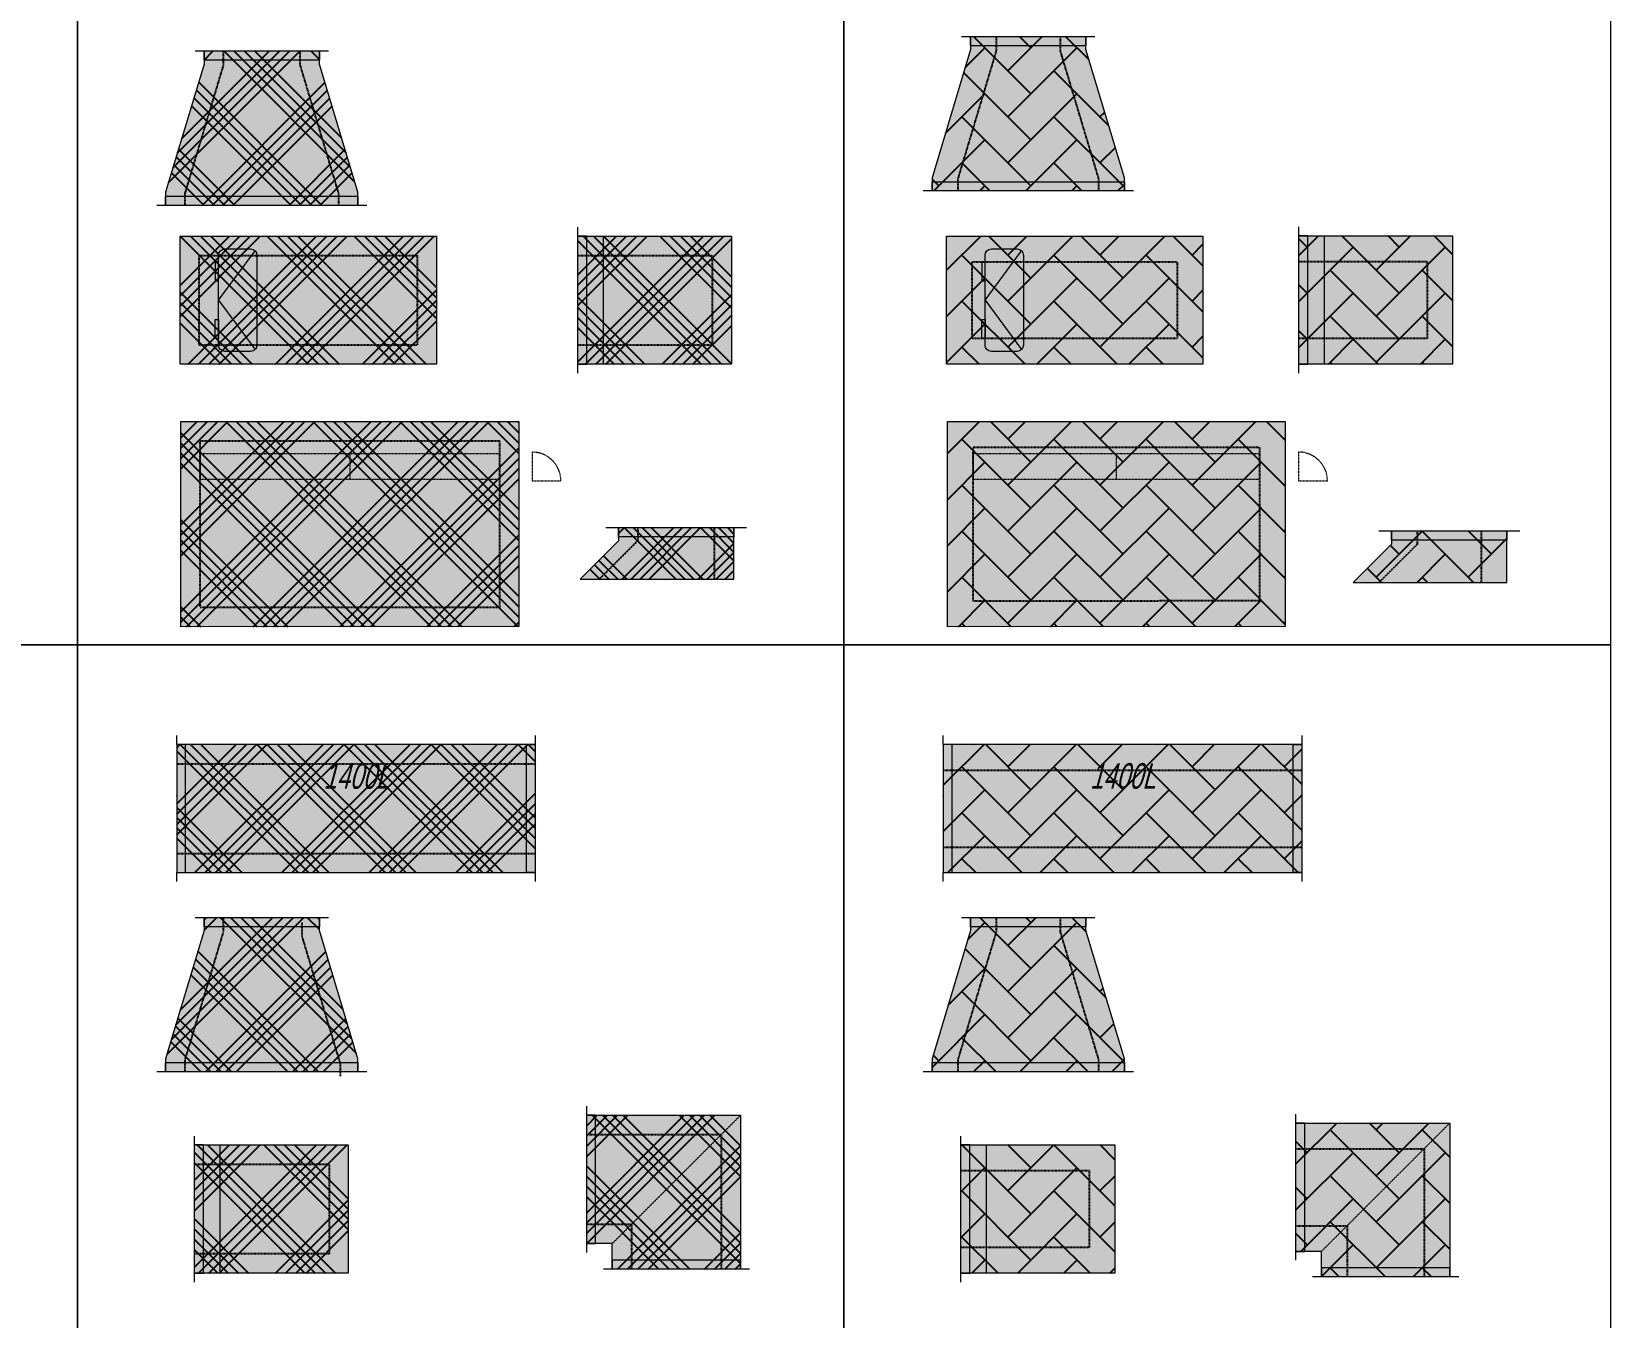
# Model space of a CAD drawing. Header units: millimetres. Extents: x 127492 to 142443, y 116686 to 152629.
# Drawn here: x 136284 to 142443, y 143132 to 148148 of the extents above; entities that cross this region are included whole.
import ezdxf

# ---------------------------------------------------------------- set-up
doc = ezdxf.new("R2010")
doc.units = ezdxf.units.MM
doc.linetypes.add('Ins', pattern=[1, 0.5, -0.5])
doc.layers.get('0').update_dxf_attribs({"lineweight": 0})
doc.layers.get('Defpoints').update_dxf_attribs({"lineweight": 0})
for name, color, linetype, lineweight in [('Hvacduct-ea', 32, 'Continuous', 18), ('Hvacduct-ea-Shading', 42, 'Continuous', 0), ('Hvacduct-Filter', 1, 'Ins', 0), ('Hvacduct-Flange', 8, 'Continuous', 0), ('Hvacduct-ra', 210, 'Continuous', 18), ('Hvacduct-ra-Shading', 223, 'Continuous', 0), ('Hvacduct-sa-Shading', 163, 'Continuous', 18), ('Hvacduct-Text', 7, 'Continuous', 0), ('Hvacduct-TurningVanes', 1, 'Continuous', 0)]:
    doc.layers.add(name, color=color, linetype=linetype, lineweight=lineweight)
doc.layers.add('Hvacduct-Length', color=7, linetype='Continuous', lineweight=0, plot=False)
doc.layers.add('Hvacins', color=118, linetype='Ins')
doc.layers.add('HvacInsulation IN', color=118, linetype='Ins')
doc.styles.add('HVACS', font='ARIALN.TTF', dxfattribs={"width": 0.8})
doc.styles.add('HVACSI', font='ARIALN.TTF', dxfattribs={"width": 0.8, "oblique": 15})
doc.dimstyles.new('Check', dxfattribs={"dimtxt": 100, "dimasz": 1, "dimexe": 2, "dimexo": 0.63, "dimgap": 0.63, "dimtad": 1, "dimdec": 0, "dimrnd": 5, "dimzin": 0, "dimdsep": 46, "dimtxsty": 'HVACSI', "dimblk": 'DOT', "dimcen": 0, "dimse1": 1, "dimse2": 1, "dimsd1": 1, "dimsd2": 1, "dimclrd": 1, "dimclre": 1, "dimclrt": 256, "dimadec": 0, "dimazin": 0, "dimtfac": 1, "dimtdec": 0, "dimtofl": 0, "dimtmove": 0, "dimatfit": 3, "dimfxl": 1, "dimtolj": 1, "dimtzin": 0, "dimarcsym": 0})
pattern_1 = [(45, (0, 0), (-169.7056274847714, 169.7056274847714), []), (45, (40, 0), (-169.7056274847714, 169.7056274847714), []), (45, (80, 0), (-169.7056274847714, 169.7056274847714), []), (45, (120, 0), (-169.7056274847714, 169.7056274847714), []), (135, (0, 0), (-169.7056274847714, -169.7056274847714), []), (135, (40, 0), (-169.7056274847714, -169.7056274847714), []), (135, (80, 0), (-169.7056274847714, -169.7056274847714), []), (135, (120, 0), (-169.7056274847714, -169.7056274847714), [])]
pattern_2 = [(45, (0, 300), (-169.7056274847714, 169.7056274847714), []), (45, (40, 300), (-169.7056274847714, 169.7056274847714), []), (45, (80, 300), (-169.7056274847714, 169.7056274847714), []), (45, (120, 300), (-169.7056274847714, 169.7056274847714), []), (135, (0, 300), (-169.7056274847714, -169.7056274847714), []), (135, (40, 300), (-169.7056274847714, -169.7056274847714), []), (135, (80, 300), (-169.7056274847714, -169.7056274847714), []), (135, (120, 300), (-169.7056274847714, -169.7056274847714), [])]
pattern_3 = [(45, (0, 0), (0, 179.6051224213831), [381, -127]), (134.9999999999999, (89.80256121069154, 89.80256121069154), (-7.105427357601002e-14, -179.6051224213831), [381, -127])]
pattern_4 = [(45, (0, 300), (0, 179.6051224213831), [381, -127]), (134.9999999999999, (89.80256121069154, 389.8025612106915), (-7.105427357601002e-14, -179.6051224213831), [381, -127])]

# ---------------------------------------------------------------- blocks, each defined once
blk = doc.blocks.new('*U393')
at = {"layer": 'Hvacduct-ra-Shading'}
h = blk.add_hatch(color=256, dxfattribs=at)
h.dxf.hatch_style = 1
h.paths.add_polyline_path([(-653.4215786865534, -0.3086777153366711), (664.5758368585957, 0.3139470101305051), (664.5758368585957, -799.7863752952981), (-653.4215786865534, -800.4090000207652)])
at = {"layer": 'HvacInsulation IN', "linetype": 'Continuous'}
h = blk.add_hatch(dxfattribs=at)
h.set_pattern_fill('INS100I', color=256, scale=40, style=0, pattern_type=2)
h.set_pattern_definition([(45, (-85328.89924422809, 46216.60492273066), (-169.7056274847714, 169.7056274847714), []), (45, (-85288.89924422809, 46216.60492273066), (-169.7056274847714, 169.7056274847714), []), (45, (-85248.89924422809, 46216.60492273066), (-169.7056274847714, 169.7056274847714), []), (45, (-85208.89924422809, 46216.60492273066), (-169.7056274847714, 169.7056274847714), []), (135, (-85328.89924422809, 46216.60492273066), (-169.7056274847714, -169.7056274847714), []), (135, (-85288.89924422809, 46216.60492273066), (-169.7056274847714, -169.7056274847714), []), (135, (-85248.89924422809, 46216.60492273066), (-169.7056274847714, -169.7056274847714), []), (135, (-85208.89924422809, 46216.60492273066), (-169.7056274847714, -169.7056274847714), [])])
h.paths.add_polyline_path([(-653.4215786865534, -0.3086777153366711), (664.5758368585957, 0.3139470101305051), (664.5758368585957, -799.7863752952981), (-653.4215786865534, -800.4090000207652)])
at = {"layer": 'Hvacduct-Filter'}
blk.add_line((5.577129086013883, -125.2732559276919), (5.577129086013883, -222.7569557575916), dxfattribs=at)
blk.add_lwpolyline([(829.1185282186052, -231.5232559276919, 0.414213562373095), (716.6185282186052, -119.0232559276919), (716.6185282186052, -231.5232559276919)], format="xyb", close=True, dxfattribs=at)
blk.add_lwpolyline([(589.5758368585957, -225.2732559276919), (589.5758368585957, -125.2732559276919), (-578.4215786865534, -125.2732559276919), (-578.4215786865534, -225.2732559276919)], close=True, dxfattribs=at)
at = {"layer": 'Hvacduct-ra', "color": 210, "linetype": 'Continuous'}
blk.add_lwpolyline([(-653.4215786865534, -0.3086777153366711), (664.5758368585957, 0.3139470101305051), (664.5758368585957, -799.7863752952981), (-653.4215786865534, -800.4090000207652)], close=True, dxfattribs=at)
at = {"layer": 'Hvacins'}
blk.add_lwpolyline([(-578.4215786865534, -75.27325592769554), (589.5758368585957, -74.72149151478934), (589.5758368585957, -724.8217970829392), (-578.4215786865534, -725.3735614958454)], close=True, dxfattribs=at)
blk = doc.blocks.new('*U396')
at = {"layer": 'Hvacduct-ra-Shading', "linetype": 'Continuous'}
blk.add_hatch(color=223, dxfattribs=at).paths.add_polyline_path([(0, 250), (1000, 250), (1000.000000000116, -250), (-1.164153218269348e-10, -250)])
at = {"layer": 'HvacInsulation IN', "linetype": 'Continuous'}
h = blk.add_hatch(dxfattribs=at)
h.set_pattern_fill('INS100I', color=256, scale=40, style=0)
h.set_pattern_definition([(45, (-80433.81704387045, -29749.40221963458), (-169.7056274847714, 169.7056274847714), []), (45, (-80393.81704387045, -29749.40221963458), (-169.7056274847714, 169.7056274847714), []), (45, (-80353.81704387045, -29749.40221963458), (-169.7056274847714, 169.7056274847714), []), (45, (-80313.81704387045, -29749.40221963458), (-169.7056274847714, 169.7056274847714), []), (135, (-80433.81704387045, -29749.40221963458), (-169.7056274847714, -169.7056274847714), []), (135, (-80393.81704387045, -29749.40221963458), (-169.7056274847714, -169.7056274847714), []), (135, (-80353.81704387045, -29749.40221963458), (-169.7056274847714, -169.7056274847714), []), (135, (-80313.81704387045, -29749.40221963458), (-169.7056274847714, -169.7056274847714), [])])
h.paths.add_polyline_path([(0, 250), (1000, 250), (1000.000000000116, -250), (-1.164153218269348e-10, -250)])
at = {"layer": 'Hvacduct-ra', "color": 1}
for q in [(292.6776695295121, 192.6776695296576), (292.6776695295121, -192.6776695296576)]:
    blk.add_line((149.9999999998836, 0), q, dxfattribs=at)
at = {"layer": 'Hvacduct-ra', "color": 210, "linetype": 'Continuous', "flags": 128}
blk.add_lwpolyline([(1.164153218269348e-10, 250), (0, 250), (0, 250), (0, 250), (1000, 250), (1000, 250), (1000.000000000116, -250), (1000.000000000116, -250), (-1.164153218269348e-10, -250), (-1.164153218269348e-10, -250), (-1.164153218269348e-10, -250), (-1.164153218269348e-10, -250)], close=True, dxfattribs=at)
blk.add_lwpolyline([(174.9999999998836, 200), (274.9999999998836, 200, -0.414213562373095), (299.9999999998836, 175), (299.9999999998836, -175, -0.414213562373095), (274.9999999998836, -200), (174.9999999998836, -200, -0.414213562373095), (149.9999999998836, -175), (149.9999999998836, 175, -0.414213562373095)], format="xyb", close=True, dxfattribs=at)
at = {"layer": 'Hvacduct-ra', "color": 1}
for points in [[(137.4999999998836, 150), (137.4999999998836, 75), (149.9999999998836, 75), (149.9999999998836, 150), (137.4999999998836, 150)], [(137.4999999998836, -150), (137.4999999998836, -75), (149.9999999998836, -75), (149.9999999998836, -150), (137.4999999998836, -150)]]:
    blk.add_lwpolyline(points, dxfattribs=at)
at = {"layer": 'Hvacins', "linetype": 'Ins', "flags": 128}
blk.add_lwpolyline([(74.99999999998253, 175), (925.0000000000175, 175), (925.0000000000989, -174.9999999999999), (74.99999999990087, -175)], close=True, dxfattribs=at)
blk = doc.blocks.new('*U409')
at = {"layer": 'Hvacduct-ra-Shading'}
h = blk.add_hatch(color=256, dxfattribs=at)
h.dxf.hatch_style = 1
h.paths.add_polyline_path([(375, 1.164153218269348e-10), (375, 50.00000000011642), (224.9999998205167, 550.0000000000291), (225, 600.0000000000291), (-225, 599.9999999998836), (-225.0000001794833, 549.9999999998836), (-375, 49.99999999988358), (-375, -1.164153218269348e-10)])
at = {"layer": 'HvacInsulation IN'}
h = blk.add_hatch(dxfattribs=at)
h.set_pattern_fill('INS75I', color=256, scale=40, style=0, pattern_type=2)
h.set_pattern_definition(pattern_1)
h.paths.add_polyline_path([(375, 1.164153218269348e-10), (375, 50.00000000011642), (224.9999998205167, 550.0000000000291), (225, 600.0000000000291), (-225, 599.9999999998836), (-225.0000001794833, 549.9999999998836), (-375, 49.99999999988358), (-375, -1.164153218269348e-10)])
at = {"color": 0, "linetype": 'Continuous', "flags": 128}
blk.add_lwpolyline([(375, 1.164153218269348e-10), (375, 50.00000000011642), (224.9999998205167, 550.0000000000291), (225, 600.0000000000291), (-225, 599.9999999998836), (-225.0000001794833, 549.9999999998836), (-375, 49.99999999988358), (-375, -1.164153218269348e-10)], close=True, dxfattribs=at)
at = {"color": 8, "linetype": 'Continuous', "flags": 128}
for points in [[(260, 600.0000012564124), (225, 600.0000012564124), (225.0000000000146, 565.0000012564124), (-224.9999999999854, 564.9999999998836), (-225, 599.9999999998836), (-260, 599.9999999998836)], [(-410, -1.164153218269348e-10), (-375, -1.164153218269348e-10), (-375, 34.99999999988358), (375, 35.00000125641236), (375.0000000000146, 1.256412360817194e-06), (410.0000000000146, 1.256412360817194e-06)]]:
    blk.add_lwpolyline(points, dxfattribs=at)
at = {"layer": 'Hvacins', "flags": 128}
for points in [[(-150, 599.9999998204003), (-150.0000001926546, 546.3307790525965), (-300, 46.33077909650086), (-300, -1.164153218269348e-10)], [(300, 1.319335751759354e-10), (300, 46.33077908832279), (149.9999998073454, 546.3307791321397), (150, 600.0000001795286)]]:
    blk.add_lwpolyline(points, dxfattribs=at)
blk = doc.blocks.new('*U410')
at = {"layer": 'Hvacduct-ra-Shading'}
h = blk.add_hatch(color=256, dxfattribs=at)
h.dxf.hatch_style = 1
h.paths.add_polyline_path([(600.0000001175213, 0), (6.462348535570529e-27, 0), (-5.82076609134674e-11, 500), (599.9999999999418, 500)])
at = {"layer": 'HvacInsulation IN'}
h = blk.add_hatch(dxfattribs=at)
h.set_pattern_fill('INS75I', color=256, scale=40, style=0, pattern_type=2)
h.set_pattern_definition(pattern_2)
h.paths.add_polyline_path([(600.0000001175213, 0), (6.462348535570529e-27, 0), (-5.82076609134674e-11, 500), (599.9999999999418, 500)])
at = {"color": 0}
blk.add_line((100, 0), (100, 500), dxfattribs=at)
at = {"color": 8, "linetype": 'Continuous', "flags": 128}
blk.add_lwpolyline([(2.910383045673371e-11, -35), (6.462348535570529e-27, 0), (35, 0), (34.99999999994179, 500), (-5.82076609134674e-11, 500), (-5.82076609134674e-11, 535)], dxfattribs=at)
at = {"color": 0, "linetype": 'Continuous', "flags": 128}
blk.add_lwpolyline([(600.0000001175213, 0), (6.462348535570529e-27, 0), (-5.82076609134674e-11, 500), (599.9999999999418, 500)], close=True, dxfattribs=at)
at = {"layer": 'Hvacins', "flags": 128}
blk.add_lwpolyline([(-5.527667212845699e-11, 424.999999999997), (525.0000000058208, 425), (525.0000001116423, 75), (-2.934541498689207e-12, 74.99999999999707)], dxfattribs=at)
blk = doc.blocks.new('*U381')
at = {"layer": 'Hvacduct-ea-Shading'}
h = blk.add_hatch(color=256, dxfattribs=at)
h.dxf.hatch_style = 1
h.paths.add_polyline_path([(375, 1.164153218269348e-10), (375, 50.00000000011642), (224.9999998205167, 550.0000000000291), (225, 600.0000000000291), (-225, 599.9999999998836), (-225.0000001794833, 549.9999999998836), (-375, 49.99999999988358), (-375, -1.164153218269348e-10)])
at = {"layer": 'HvacInsulation IN'}
h = blk.add_hatch(dxfattribs=at)
h.set_pattern_fill('INS75I', color=256, scale=40, style=0, pattern_type=2)
h.set_pattern_definition(pattern_1)
h.paths.add_polyline_path([(375, 1.164153218269348e-10), (375, 50.00000000011642), (224.9999998205167, 550.0000000000291), (225, 600.0000000000291), (-225, 599.9999999998836), (-225.0000001794833, 549.9999999998836), (-375, 49.99999999988358), (-375, -1.164153218269348e-10)])
at = {"color": 0, "linetype": 'Continuous', "flags": 128}
blk.add_lwpolyline([(375, 1.164153218269348e-10), (375, 50.00000000011642), (224.9999998205167, 550.0000000000291), (225, 600.0000000000291), (-225, 599.9999999998836), (-225.0000001794833, 549.9999999998836), (-375, 49.99999999988358), (-375, -1.164153218269348e-10)], close=True, dxfattribs=at)
at = {"color": 8, "linetype": 'Continuous', "flags": 128}
for points in [[(260, 600.0000012564124), (225, 600.0000012564124), (225.0000000000146, 565.0000012564124), (-224.9999999999854, 564.9999999998836), (-225, 599.9999999998836), (-260, 599.9999999998836)], [(-410, -1.164153218269348e-10), (-375, -1.164153218269348e-10), (-375, 34.99999999988358), (375, 35.00000125641236), (375.0000000000146, 1.256412360817194e-06), (410.0000000000146, 1.256412360817194e-06)]]:
    blk.add_lwpolyline(points, dxfattribs=at)
at = {"layer": 'Hvacins', "flags": 128}
for points in [[(-150, 599.9999998204003), (-150.0000001926546, 546.3307790525965), (-300, 46.33077909650086), (-300, -1.164153218269348e-10)], [(307.3223304703363, -17.67766952953178), (307.3223304703363, 28.65310955865908), (157.3223302776817, 528.653109602476), (157.3223304703363, 582.3223306498649)]]:
    blk.add_lwpolyline(points, dxfattribs=at)
blk = doc.blocks.new('*U382')
at = {"layer": 'Hvacduct-ea-Shading'}
h = blk.add_hatch(color=256, dxfattribs=at)
h.dxf.hatch_style = 1
h.paths.add_polyline_path([(600.0000001175213, 0), (6.462348535570529e-27, 0), (-5.82076609134674e-11, 500), (599.9999999999418, 500)])
at = {"layer": 'HvacInsulation IN'}
h = blk.add_hatch(dxfattribs=at)
h.set_pattern_fill('INS75I', color=256, scale=40, style=0, pattern_type=2)
h.set_pattern_definition(pattern_2)
h.paths.add_polyline_path([(600.0000001175213, 0), (6.462348535570529e-27, 0), (-5.82076609134674e-11, 500), (599.9999999999418, 500)])
at = {"color": 0}
blk.add_line((100, 0), (100, 500), dxfattribs=at)
at = {"color": 8, "linetype": 'Continuous', "flags": 128}
blk.add_lwpolyline([(2.910383045673371e-11, -35), (6.462348535570529e-27, 0), (35, 0), (34.99999999994179, 500), (-5.82076609134674e-11, 500), (-5.82076609134674e-11, 535)], dxfattribs=at)
at = {"color": 0, "linetype": 'Continuous', "flags": 128}
blk.add_lwpolyline([(600.0000001175213, 0), (6.462348535570529e-27, 0), (-5.82076609134674e-11, 500), (599.9999999999418, 500)], close=True, dxfattribs=at)
at = {"layer": 'Hvacins', "flags": 128}
blk.add_lwpolyline([(-5.527667212845699e-11, 424.999999999997), (525.0000000058208, 425), (525.0000001116423, 75), (-2.934541498689207e-12, 74.99999999999707)], dxfattribs=at)
blk = doc.blocks.new('*U400')
at = {"layer": 'Hvacduct-ra-Shading'}
h = blk.add_hatch(color=256, dxfattribs=at)
h.dxf.hatch_style = 1
h.paths.add_polyline_path([(375, 1.164153218269348e-10), (375, 50.00000000011642), (224.9999998205167, 550.0000000000291), (225, 600.0000000000291), (-225, 599.9999999998836), (-225.0000001794833, 549.9999999998836), (-375, 49.99999999988358), (-375, -1.164153218269348e-10)])
at = {"layer": 'HvacInsulation IN'}
h = blk.add_hatch(dxfattribs=at)
h.set_pattern_fill('INS100I', color=256, angle=45, style=0, pattern_type=2)
h.set_pattern_definition(pattern_3)
h.paths.add_polyline_path([(375, 1.164153218269348e-10), (375, 50.00000000011642), (224.9999998205167, 550.0000000000291), (225, 600.0000000000291), (-225, 599.9999999998836), (-225.0000001794833, 549.9999999998836), (-375, 49.99999999988358), (-375, -1.164153218269348e-10)])
at = {"color": 0, "linetype": 'Continuous', "flags": 128}
blk.add_lwpolyline([(375, 1.164153218269348e-10), (375, 50.00000000011642), (224.9999998205167, 550.0000000000291), (225, 600.0000000000291), (-225, 599.9999999998836), (-225.0000001794833, 549.9999999998836), (-375, 49.99999999988358), (-375, -1.164153218269348e-10)], close=True, dxfattribs=at)
at = {"color": 8, "linetype": 'Continuous', "flags": 128}
for points in [[(260, 600.0000012564124), (225, 600.0000012564124), (225.0000000000146, 565.0000012564124), (-224.9999999999854, 564.9999999998836), (-225, 599.9999999998836), (-260, 599.9999999998836)], [(-410, -1.164153218269348e-10), (-375, -1.164153218269348e-10), (-375, 34.99999999988358), (375, 35.00000125641236), (375.0000000000146, 1.256412360817194e-06), (410.0000000000146, 1.256412360817194e-06)]]:
    blk.add_lwpolyline(points, dxfattribs=at)
at = {"layer": 'Hvacins', "flags": 128}
for points in [[(-125, 599.9999998204003), (-125.0000001926546, 546.3307790525965), (-275, 46.33077909650086), (-275, -1.164153218269348e-10)], [(275, 1.319335751759354e-10), (275, 46.33077908832279), (124.9999998073454, 546.3307791321397), (125, 600.0000001795286)]]:
    blk.add_lwpolyline(points, dxfattribs=at)
blk = doc.blocks.new('*U398')
at = {"layer": 'Hvacduct-ra-Shading'}
h = blk.add_hatch(color=256, dxfattribs=at)
h.dxf.hatch_style = 1
h.paths.add_polyline_path([(600.0000001175213, 0), (6.462348535570529e-27, 0), (-5.82076609134674e-11, 500), (599.9999999999418, 500)])
at = {"layer": 'HvacInsulation IN'}
h = blk.add_hatch(dxfattribs=at)
h.set_pattern_fill('INS100I', color=256, angle=45, style=0, pattern_type=2)
h.set_pattern_definition(pattern_4)
h.paths.add_polyline_path([(600.0000001175213, 0), (6.462348535570529e-27, 0), (-5.82076609134674e-11, 500), (599.9999999999418, 500)])
at = {"color": 0}
blk.add_line((100, 0), (100, 500), dxfattribs=at)
at = {"color": 8, "linetype": 'Continuous', "flags": 128}
blk.add_lwpolyline([(2.910383045673371e-11, -35), (6.462348535570529e-27, 0), (35, 0), (34.99999999994179, 500), (-5.82076609134674e-11, 500), (-5.82076609134674e-11, 535)], dxfattribs=at)
at = {"color": 0, "linetype": 'Continuous', "flags": 128}
blk.add_lwpolyline([(600.0000001175213, 0), (6.462348535570529e-27, 0), (-5.82076609134674e-11, 500), (599.9999999999418, 500)], close=True, dxfattribs=at)
at = {"layer": 'Hvacins', "flags": 128}
blk.add_lwpolyline([(-5.527667212845699e-11, 399.999999999997), (500.0000000058208, 400), (500.0000001116423, 100), (-2.934541498689207e-12, 99.99999999999707)], dxfattribs=at)
blk = doc.blocks.new('*U388')
at = {"layer": 'Hvacduct-ea-Shading'}
h = blk.add_hatch(color=256, dxfattribs=at)
h.dxf.hatch_style = 1
h.paths.add_polyline_path([(375, 1.164153218269348e-10), (375, 50.00000000011642), (224.9999998205167, 550.0000000000291), (225, 600.0000000000291), (-225, 599.9999999998836), (-225.0000001794833, 549.9999999998836), (-375, 49.99999999988358), (-375, -1.164153218269348e-10)])
at = {"layer": 'HvacInsulation IN'}
h = blk.add_hatch(dxfattribs=at)
h.set_pattern_fill('INS100I', color=256, angle=45, style=0, pattern_type=2)
h.set_pattern_definition(pattern_3)
h.paths.add_polyline_path([(375, 1.164153218269348e-10), (375, 50.00000000011642), (224.9999998205167, 550.0000000000291), (225, 600.0000000000291), (-225, 599.9999999998836), (-225.0000001794833, 549.9999999998836), (-375, 49.99999999988358), (-375, -1.164153218269348e-10)])
at = {"color": 0, "linetype": 'Continuous', "flags": 128}
blk.add_lwpolyline([(375, 1.164153218269348e-10), (375, 50.00000000011642), (224.9999998205167, 550.0000000000291), (225, 600.0000000000291), (-225, 599.9999999998836), (-225.0000001794833, 549.9999999998836), (-375, 49.99999999988358), (-375, -1.164153218269348e-10)], close=True, dxfattribs=at)
at = {"color": 8, "linetype": 'Continuous', "flags": 128}
for points in [[(260, 600.0000012564124), (225, 600.0000012564124), (225.0000000000146, 565.0000012564124), (-224.9999999999854, 564.9999999998836), (-225, 599.9999999998836), (-260, 599.9999999998836)], [(-410, -1.164153218269348e-10), (-375, -1.164153218269348e-10), (-375, 34.99999999988358), (375, 35.00000125641236), (375.0000000000146, 1.256412360817194e-06), (410.0000000000146, 1.256412360817194e-06)]]:
    blk.add_lwpolyline(points, dxfattribs=at)
at = {"layer": 'Hvacins', "flags": 128}
for points in [[(-125, 599.9999998204003), (-125.0000001926546, 546.3307790525965), (-275, 46.33077909650086), (-275, -1.164153218269348e-10)], [(275, 1.319335751759354e-10), (275, 46.33077908832279), (124.9999998073454, 546.3307791321397), (125, 600.0000001795286)]]:
    blk.add_lwpolyline(points, dxfattribs=at)
blk = doc.blocks.new('*U389')
at = {"layer": 'Hvacduct-ea-Shading'}
h = blk.add_hatch(color=256, dxfattribs=at)
h.dxf.hatch_style = 1
h.paths.add_polyline_path([(600.0000001175213, 0), (6.462348535570529e-27, 0), (-5.82076609134674e-11, 500), (599.9999999999418, 500)])
at = {"layer": 'HvacInsulation IN'}
h = blk.add_hatch(dxfattribs=at)
h.set_pattern_fill('INS100I', color=256, angle=45, style=0, pattern_type=2)
h.set_pattern_definition(pattern_4)
h.paths.add_polyline_path([(600.0000001175213, 0), (6.462348535570529e-27, 0), (-5.82076609134674e-11, 500), (599.9999999999418, 500)])
at = {"color": 0}
blk.add_line((100, 0), (100, 500), dxfattribs=at)
at = {"color": 8, "linetype": 'Continuous', "flags": 128}
blk.add_lwpolyline([(2.910383045673371e-11, -35), (6.462348535570529e-27, 0), (35, 0), (34.99999999994179, 500), (-5.82076609134674e-11, 500), (-5.82076609134674e-11, 535)], dxfattribs=at)
at = {"color": 0, "linetype": 'Continuous', "flags": 128}
blk.add_lwpolyline([(600.0000001175213, 0), (6.462348535570529e-27, 0), (-5.82076609134674e-11, 500), (599.9999999999418, 500)], close=True, dxfattribs=at)
at = {"layer": 'Hvacins', "flags": 128}
blk.add_lwpolyline([(-5.527667212845699e-11, 399.999999999997), (500.0000000058208, 400), (500.0000001116423, 99.99999999999999), (-2.934541498689207e-12, 99.99999999999706)], dxfattribs=at)
blk = doc.blocks.new('*U392')
at = {"layer": 'Hvacduct-ra-Shading'}
h = blk.add_hatch(color=256, dxfattribs=at)
h.dxf.hatch_style = 1
h.paths.add_polyline_path([(-653.4215786865534, -0.3086777153366711), (664.5758368585957, 0.3139470101305051), (664.5758368585957, -799.7863752952981), (-653.4215786865534, -800.4090000207652)])
at = {"layer": 'HvacInsulation IN', "linetype": 'Continuous'}
h = blk.add_hatch(dxfattribs=at)
h.set_pattern_fill('INS100I', color=256, angle=45, style=0, pattern_type=2)
h.set_pattern_definition(pattern_3)
h.paths.add_polyline_path([(-653.4215786865534, -0.3086777153366711), (664.5758368585957, 0.3139470101305051), (664.5758368585957, -799.7863752952981), (-653.4215786865534, -800.4090000207652)])
at = {"layer": 'Hvacduct-Filter'}
blk.add_line((5.577129086013883, -125.2732559276919), (5.577129086013883, -222.7569557575916), dxfattribs=at)
blk.add_lwpolyline([(829.1185282186052, -231.5232559276919, 0.414213562373095), (716.6185282186052, -119.0232559276919), (716.6185282186052, -231.5232559276919)], format="xyb", close=True, dxfattribs=at)
blk.add_lwpolyline([(564.5758368585957, -225.2732559276919), (564.5758368585957, -125.2732559276919), (-553.4215786865534, -125.2732559276919), (-553.4215786865534, -225.2732559276919)], close=True, dxfattribs=at)
at = {"layer": 'Hvacduct-ra', "color": 210, "linetype": 'Continuous'}
blk.add_lwpolyline([(-653.4215786865534, -0.3086777153366711), (664.5758368585957, 0.3139470101305051), (664.5758368585957, -799.7863752952981), (-653.4215786865534, -800.4090000207652)], close=True, dxfattribs=at)
at = {"layer": 'Hvacins'}
blk.add_lwpolyline([(-553.4215786865534, -100.2732559276955), (564.5758368585957, -99.72149151478934), (564.5758368585957, -699.8217970829392), (-553.4215786865534, -700.3735614958454)], close=True, dxfattribs=at)
blk = doc.blocks.new('*U397')
at = {"layer": 'Hvacduct-ra-Shading', "linetype": 'Continuous'}
blk.add_hatch(color=223, dxfattribs=at).paths.add_polyline_path([(0, 250), (1000, 250), (1000.000000000116, -250), (-1.164153218269348e-10, -250)])
at = {"layer": 'HvacInsulation IN', "linetype": 'Continuous'}
h = blk.add_hatch(dxfattribs=at)
h.set_pattern_fill('INS100I', color=256, angle=45, style=0, pattern_type=2)
h.set_pattern_definition(pattern_3)
h.paths.add_polyline_path([(0, 250), (1000, 250), (1000.000000000116, -250), (-1.164153218269348e-10, -250)])
at = {"layer": 'Hvacduct-ra', "color": 1}
for q in [(292.6776695295121, 192.6776695296576), (292.6776695295121, -192.6776695296576)]:
    blk.add_line((149.9999999998836, 0), q, dxfattribs=at)
at = {"layer": 'Hvacduct-ra', "color": 210, "linetype": 'Continuous', "flags": 128}
blk.add_lwpolyline([(1.164153218269348e-10, 250), (0, 250), (0, 250), (0, 250), (1000, 250), (1000, 250), (1000.000000000116, -250), (1000.000000000116, -250), (-1.164153218269348e-10, -250), (-1.164153218269348e-10, -250), (-1.164153218269348e-10, -250), (-1.164153218269348e-10, -250)], close=True, dxfattribs=at)
blk.add_lwpolyline([(174.9999999998836, 200), (274.9999999998836, 200, -0.414213562373095), (299.9999999998836, 175), (299.9999999998836, -175, -0.414213562373095), (274.9999999998836, -200), (174.9999999998836, -200, -0.414213562373095), (149.9999999998836, -175), (149.9999999998836, 175, -0.414213562373095)], format="xyb", close=True, dxfattribs=at)
at = {"layer": 'Hvacduct-ra', "color": 1}
for points in [[(137.4999999998836, 150), (137.4999999998836, 75), (149.9999999998836, 75), (149.9999999998836, 150), (137.4999999998836, 150)], [(137.4999999998836, -150), (137.4999999998836, -75), (149.9999999998836, -75), (149.9999999998836, -150), (137.4999999998836, -150)]]:
    blk.add_lwpolyline(points, dxfattribs=at)
at = {"layer": 'Hvacins', "linetype": 'Ins', "flags": 128}
blk.add_lwpolyline([(99.99999999998253, 150), (900.0000000000175, 150), (900.0000000000989, -149.9999999999999), (99.99999999990087, -150)], close=True, dxfattribs=at)
blk = doc.blocks.new('*U383')
at = {"layer": 'Hvacduct-ea-Shading', "linetype": 'Continuous'}
blk.add_hatch(color=256, dxfattribs=at).paths.add_polyline_path([(-100.0000001410954, 600), (499.9999998589046, 600), (500, 5.820726315420778e-11), (2.646977960169689e-23, -3.977592596280116e-16), (-1.410371623933315e-07, 100), (-100.0000001410372, 100)])
at = {"layer": 'HvacInsulation IN'}
h = blk.add_hatch(dxfattribs=at)
h.set_pattern_fill('INS75I', color=256, scale=40, style=0, pattern_type=2)
h.set_pattern_definition(pattern_1)
h.paths.add_polyline_path([(-100.0000001410954, 600), (499.9999998589046, 600), (500, 5.820726315420778e-11), (2.646977960169689e-23, -3.977592596280116e-16), (-1.410371623933315e-07, 100), (-100.0000001410372, 100)])
at = {"layer": 'Hvacduct-ea', "linetype": 'Continuous', "flags": 128}
blk.add_lwpolyline([(-100.0000001410954, 600), (499.9999998589046, 600), (500, 5.820726315420778e-11), (2.646977960169689e-23, -3.977592596280116e-16), (-1.410371623933315e-07, 100), (-100.0000001410372, 100)], close=True, dxfattribs=at)
at = {"layer": 'Hvacduct-Flange', "linetype": 'Continuous', "flags": 128}
for points in [[(-100.0000001410081, 65), (-100.0000001410372, 100), (-65.00000014103716, 100), (-65.00000014109537, 600), (-100.0000001410954, 600), (-100.0000001410954, 635)], [(535, 9.877840017239493e-08), (500, 5.820726315420778e-11), (499.9999999012798, 35.00000000005821), (-9.87201929092407e-08, 35), (2.646977960169689e-23, -3.977592596280116e-16), (-35, -9.872019330699998e-08)]]:
    blk.add_lwpolyline(points, dxfattribs=at)
at = {"layer": 'Hvacduct-TurningVanes', "linetype": 'Ins', "flags": 128}
blk.add_lwpolyline([(-1.410080585628748e-07, 100), (499.9999998589046, 600)], dxfattribs=at)
at = {"layer": 'Hvacins', "linetype": 'Ins', "flags": 128}
for points in [[(-100.0000001410372, 525), (424.9999998589628, 525), (424.9999998590065, 2.910343269747407e-11)], [(-100.0000001410372, 175), (74.99999985897739, 175), (74.9999998590065, -3.977592596280116e-16)]]:
    blk.add_lwpolyline(points, dxfattribs=at)
blk = doc.blocks.new('*U390')
at = {"layer": 'Hvacduct-ea-Shading', "linetype": 'Continuous'}
blk.add_hatch(color=256, dxfattribs=at).paths.add_polyline_path([(-100.0000001410954, 600), (499.9999998589046, 600), (500, 5.820726315420778e-11), (2.646977960169689e-23, -3.977592596280116e-16), (-1.410371623933315e-07, 100), (-100.0000001410372, 100)])
at = {"layer": 'HvacInsulation IN'}
h = blk.add_hatch(dxfattribs=at)
h.set_pattern_fill('INS100I', color=256, angle=45, style=0, pattern_type=2)
h.set_pattern_definition(pattern_3)
h.paths.add_polyline_path([(-100.0000001410954, 600), (499.9999998589046, 600), (500, 5.820726315420778e-11), (2.646977960169689e-23, -3.977592596280116e-16), (-1.410371623933315e-07, 100), (-100.0000001410372, 100)])
at = {"layer": 'Hvacduct-ea', "linetype": 'Continuous', "flags": 128}
blk.add_lwpolyline([(-100.0000001410954, 600), (499.9999998589046, 600), (500, 5.820726315420778e-11), (2.646977960169689e-23, -3.977592596280116e-16), (-1.410371623933315e-07, 100), (-100.0000001410372, 100)], close=True, dxfattribs=at)
at = {"layer": 'Hvacduct-Flange', "linetype": 'Continuous', "flags": 128}
for points in [[(-100.0000001410081, 65), (-100.0000001410372, 100), (-65.00000014103716, 100), (-65.00000014109537, 600), (-100.0000001410954, 600), (-100.0000001410954, 635)], [(535, 9.877840017239493e-08), (500, 5.820726315420778e-11), (499.9999999012798, 35.00000000005821), (-9.87201929092407e-08, 35), (2.646977960169689e-23, -3.977592596280116e-16), (-35, -9.872019330699998e-08)]]:
    blk.add_lwpolyline(points, dxfattribs=at)
at = {"layer": 'Hvacduct-TurningVanes', "linetype": 'Ins', "flags": 128}
blk.add_lwpolyline([(-1.410080585628748e-07, 100), (499.9999998589046, 600)], dxfattribs=at)
at = {"layer": 'Hvacins', "linetype": 'Ins', "flags": 128}
for points in [[(-100.0000001410372, 500), (399.9999998589628, 500), (399.9999998590065, 2.910343269747407e-11)], [(-100.0000001410372, 200), (99.99999985897739, 200), (99.9999998590065, -3.977592596280116e-16)]]:
    blk.add_lwpolyline(points, dxfattribs=at)
blk = doc.blocks.new('*U452')
at = {"layer": 'Hvacduct-ra-Shading'}
h = blk.add_hatch(color=256, dxfattribs=at)
h.dxf.hatch_style = 2
h.paths.add_polyline_path([(450.0000000000291, -199.9999999999127), (450.0000000000291, -49.99999999991269), (450, 8.731149137020111e-11), (0, 0), (2.91038304567337e-11, -50), (-149.9999999999709, -200.0000000000291)])
at = {"layer": 'HvacInsulation IN'}
h = blk.add_hatch(dxfattribs=at)
h.set_pattern_fill('INS75I', color=256, scale=35, style=0, pattern_type=2)
h.set_pattern_definition([(45, (0, 0), (-148.492424049175, 148.492424049175), []), (45, (35, 0), (-148.492424049175, 148.492424049175), []), (45, (70, 0), (-148.492424049175, 148.492424049175), []), (45, (105, 0), (-148.492424049175, 148.492424049175), []), (135, (0, 0), (-148.492424049175, -148.492424049175), []), (135, (35, 0), (-148.492424049175, -148.492424049175), []), (135, (70, 0), (-148.492424049175, -148.492424049175), []), (135, (105, 0), (-148.492424049175, -148.492424049175), [])])
h.paths.add_polyline_path([(450.0000000000291, -199.9999999999127), (450.0000000000291, -49.99999999991269), (450, 8.731149137020111e-11), (0, 0), (2.91038304567337e-11, -50), (-149.9999999999709, -200.0000000000291)])
at = {"color": 0, "linetype": 'Continuous', "flags": 128}
blk.add_lwpolyline([(450.0000000000291, -199.9999999999127), (450.0000000000291, -49.99999999991269), (450, 8.731149137020111e-11), (0, 0), (2.91038304567337e-11, -50), (-149.9999999999709, -200.0000000000291)], close=True, dxfattribs=at)
at = {"color": 8, "linetype": 'Continuous', "flags": 128}
blk.add_lwpolyline([(500, 8.731149137020111e-11), (450, 8.731149137020111e-11), (450, -34.99999999991269), (0, -35), (0, 0), (-50, -1.455191522836685e-11)], dxfattribs=at)
at = {"layer": 'Hvacins', "linetype": 'Ins', "flags": 128}
for points in [[(75, 4.860112312599085e-12), (75.0000000000291, -50), (-74.9999999999612, -200.0000000000194)], [(375.0000000000339, -199.9999999999175), (375.0000000000291, -49.99999999991269), (375, 8.245137905760203e-11)]]:
    blk.add_lwpolyline(points, dxfattribs=at)
blk = doc.blocks.new('*U399')
at = {"layer": 'Hvacduct-ra-Shading'}
h = blk.add_hatch(color=256, dxfattribs=at)
h.dxf.hatch_style = 2
h.paths.add_polyline_path([(450.0000000000291, -199.9999999999127), (450.0000000000291, -49.99999999991269), (450, 8.731149137020111e-11), (0, 0), (2.91038304567337e-11, -50), (-149.9999999999709, -200.0000000000291)])
at = {"layer": 'HvacInsulation IN'}
h = blk.add_hatch(dxfattribs=at)
h.set_pattern_fill('INS100I', color=256, angle=45, style=0, pattern_type=2)
h.set_pattern_definition(pattern_3)
h.paths.add_polyline_path([(450.0000000000291, -199.9999999999127), (450.0000000000291, -49.99999999991269), (450, 8.731149137020111e-11), (0, 0), (2.91038304567337e-11, -50), (-149.9999999999709, -200.0000000000291)])
at = {"color": 0, "linetype": 'Continuous', "flags": 128}
blk.add_lwpolyline([(450.0000000000291, -199.9999999999127), (450.0000000000291, -49.99999999991269), (450, 8.731149137020111e-11), (0, 0), (2.91038304567337e-11, -50), (-149.9999999999709, -200.0000000000291)], close=True, dxfattribs=at)
at = {"color": 8, "linetype": 'Continuous', "flags": 128}
blk.add_lwpolyline([(500, 8.731149137020111e-11), (450, 8.731149137020111e-11), (450, -34.99999999991269), (0, -35), (0, 0), (-50, -1.455191522836685e-11)], dxfattribs=at)
at = {"layer": 'Hvacins', "linetype": 'Ins', "flags": 128}
for points in [[(100, 4.860112312599085e-12), (100.0000000000291, -50), (-49.9999999999612, -200.0000000000194)], [(350.0000000000339, -199.9999999999175), (350.0000000000291, -49.99999999991269), (350, 8.245137905760203e-11)]]:
    blk.add_lwpolyline(points, dxfattribs=at)
blk = doc.blocks.new('*D380')
at = {"layer": 'Defpoints', "color": 0, "transparency": 16777216}
for p in [(1400.00000000002, -175.3143068021764), (1.940255363782247e-11, -250), (1400.00000000002, -249.9999999998642)]:
    blk.add_point(p, dxfattribs=at)
at = {"layer": 'Hvacduct-Length', "transparency": 16777216, "insert": (700.0000000000194, -123.6270080300072), "char_height": 100, "attachment_point": 5, "style": 'HVACSI'}
blk.add_mtext('\\A1;1400L', dxfattribs=at)
blk = doc.blocks.new('_Dot')
at = {"color": 0, "linetype": 'ByBlock', "lineweight": -2}
blk.add_line((-0.5, 0), (-1, 0), dxfattribs=at)
at = {"color": 0, "linetype": 'ByBlock', "const_width": 0.5}
blk.add_lwpolyline([(-0.25, 0, 1), (0.25, 0, 1)], format="xyb", close=True, dxfattribs=at)
blk = doc.blocks.new('*D387')
at = {"layer": 'Defpoints', "color": 0, "transparency": 16777216}
for p in [(1400.000000000029, -175.3143068021764), (2.911301530772731e-11, -250), (1400.000000000029, -249.9999999998642)]:
    blk.add_point(p, dxfattribs=at)
at = {"layer": 'Hvacduct-Length', "transparency": 16777216, "insert": (700.0000000000291, -123.6270080300072), "char_height": 100, "attachment_point": 5, "style": 'HVACSI'}
blk.add_mtext('\\A1;1400L', dxfattribs=at)
blk = doc.blocks.new('*U379')
at = {"layer": 'Hvacduct-ea-Shading'}
h = blk.add_hatch(color=256, dxfattribs=at)
h.dxf.hatch_style = 2
h.paths.add_polyline_path([(3.880510727564494e-11, -500), (1400.000000000039, -500), (1400, 0), (0, 0)])
at = {"layer": 'HvacInsulation IN'}
h = blk.add_hatch(dxfattribs=at)
h.set_pattern_fill('INS75I', color=256, scale=40, style=0, pattern_type=2)
h.set_pattern_definition([(45, (-1.940255363782246e-11, -200), (-169.7056274847714, 169.7056274847714), []), (45, (39.9999999999806, -200), (-169.7056274847714, 169.7056274847714), []), (45, (79.9999999999806, -200), (-169.7056274847714, 169.7056274847714), []), (45, (119.9999999999806, -200), (-169.7056274847714, 169.7056274847714), []), (135, (-1.940255363782246e-11, -200), (-169.7056274847714, -169.7056274847714), []), (135, (39.9999999999806, -200), (-169.7056274847714, -169.7056274847714), []), (135, (79.9999999999806, -200), (-169.7056274847714, -169.7056274847714), []), (135, (119.9999999999806, -200), (-169.7056274847714, -169.7056274847714), [])])
h.paths.add_polyline_path([(3.880510727564494e-11, -500), (1400.000000000039, -500), (1400, 0), (0, 0)])
at = {"color": 8, "linetype": 'Continuous', "flags": 128}
for points in [[(9.701276818911235e-11, -535), (9.701276818911235e-11, -500), (35.00000000009701, -500), (35, 0), (0, 0), (0, 35)], [(1400.000000000097, -535), (1400.000000000039, -500), (1365.000000000039, -500), (1365, 0), (1400, 0), (1400, 35)]]:
    blk.add_lwpolyline(points, dxfattribs=at)
at = {"color": 0, "linetype": 'Continuous', "flags": 128}
blk.add_lwpolyline([(3.880510727564494e-11, -500), (1400.000000000039, -500), (1400, 0), (0, 0)], close=True, dxfattribs=at)
at = {"layer": 'Hvacduct-Flange', "color": 160, "linetype": 'Continuous'}
blk.add_point((-1.940255363782246e-11, -200), dxfattribs=at)
at = {"layer": 'Hvacduct-Flange', "color": 163, "linetype": 'Continuous'}
blk.add_point((-1.940255363782246e-11, -200), dxfattribs=at)
at = {"layer": 'Hvacins'}
for p, q in [((0, -75.00000000000341), (1400, -75.00000000000341)), ((3.370903147529319e-11, -425.0000000002669), (1400.000000000034, -424.9999999999966))]:
    blk.add_line(p, q, dxfattribs=at)
at = {"layer": 'Hvacduct-Text', "style": 'HVACS', "width": 0.8}
blk.add_attdef('SIZE', (95.51353840483989, -160.2974216784651), '', height=100, dxfattribs=at)
at = {"layer": 'Hvacduct-Text', "style": 'HVACSI', "oblique": 15, "width": 0.8}
blk.add_attdef('LENGTH', (923.7287733052044, -563.4883568082123), '', height=100, dxfattribs=at)
at = {"layer": 'Hvacduct-Length'}
dim = blk.add_linear_dim(base=(1400.00000000002, -175.3143068021764), p1=(1.940255363782247e-11, -250), p2=(1400.00000000002, -249.9999999998642), dimstyle='Check', override={"dimpost": 'L', "dimtmove": 1}, dxfattribs=at)
dim.commit()
dim.dimension.update_dxf_attribs({"geometry": '*D380', "text_midpoint": (700.0000000000194, -123.6270080300072)})
blk = doc.blocks.new('*U386')
at = {"layer": 'Hvacduct-ea-Shading'}
h = blk.add_hatch(color=256, dxfattribs=at)
h.dxf.hatch_style = 2
h.paths.add_polyline_path([(5.822603061545462e-11, -500), (1400.000000000058, -500), (1400, 0), (0, 0)])
at = {"layer": 'HvacInsulation IN'}
h = blk.add_hatch(dxfattribs=at)
h.set_pattern_fill('INS100I', color=256, angle=45, style=0, pattern_type=2)
h.set_pattern_definition([(45, (1.836970198721364e-14, -200), (0, 179.6051224213831), [381, -127]), (134.9999999999999, (89.80256121069155, -110.1974387893085), (-7.105427357601002e-14, -179.6051224213831), [381, -127])])
h.paths.add_polyline_path([(5.822603061545462e-11, -500), (1400.000000000058, -500), (1400, 0), (0, 0)])
at = {"color": 8, "linetype": 'Continuous', "flags": 128}
for points in [[(1.16433691528922e-10, -535), (1.16433691528922e-10, -500), (35.00000000011644, -500), (35, 0), (0, 0), (0, 35)], [(1400.000000000116, -535), (1400.000000000058, -500), (1365.000000000058, -500), (1365, 0), (1400, 0), (1400, 35)]]:
    blk.add_lwpolyline(points, dxfattribs=at)
at = {"color": 0, "linetype": 'Continuous', "flags": 128}
blk.add_lwpolyline([(5.822603061545462e-11, -500), (1400.000000000058, -500), (1400, 0), (0, 0)], close=True, dxfattribs=at)
at = {"layer": 'Hvacduct-Flange', "color": 160, "linetype": 'Continuous'}
blk.add_point((1.836970198721364e-14, -200), dxfattribs=at)
at = {"layer": 'Hvacduct-Flange', "color": 163, "linetype": 'Continuous'}
blk.add_point((1.836970198721364e-14, -200), dxfattribs=at)
at = {"layer": 'Hvacins'}
for p, q in [((0, -100.0000000000034), (1400, -100.0000000000034)), ((5.312995481510287e-11, -400.0000000002669), (1400.000000000053, -399.9999999999966))]:
    blk.add_line(p, q, dxfattribs=at)
at = {"layer": 'Hvacduct-Text', "style": 'HVACS', "width": 0.8}
blk.add_attdef('SIZE', (95.51353840483989, -160.2974216784651), '', height=100, dxfattribs=at)
at = {"layer": 'Hvacduct-Text', "style": 'HVACSI', "oblique": 15, "width": 0.8}
blk.add_attdef('LENGTH', (923.7287733052044, -563.4883568082123), '', height=100, dxfattribs=at)
at = {"layer": 'Hvacduct-Length'}
dim = blk.add_linear_dim(base=(1400.000000000029, -175.3143068021764), p1=(2.911301530772731e-11, -250), p2=(1400.000000000029, -249.9999999998642), dimstyle='Check', override={"dimpost": 'L', "dimtmove": 1}, dxfattribs=at)
dim.commit()
dim.dimension.update_dxf_attribs({"geometry": '*D387', "text_midpoint": (700.0000000000291, -123.6270080300072)})

msp = doc.modelspace()

# ---------------------------------------------------------------- linework, layer by layer
at = {"elevation": 100.5000001410599}
for points in [[(133471.9633704259, 149191.9561619397), (136462.1501103868, 149191.9561619397), (136462.1501103868, 145755.1938929292), (133471.9633704259, 145755.1938929292)], [(136462.1501103868, 149191.9561619397), (139452.3368503478, 149191.9561619397), (139452.3368503478, 145755.1938929292), (136462.1501103868, 145755.1938929292)], [(139452.3368503478, 149191.9561619397), (142442.5235903088, 149191.9561619397), (142442.5235903088, 145755.1938929292), (139452.3368503478, 145755.1938929292)], [(133471.9633704259, 145755.1938929292), (136462.1501103868, 145755.1938929292), (136462.1501103868, 142318.4316239186), (133471.9633704259, 142318.4316239186)], [(136462.1501103868, 145755.1938929292), (139452.3368503478, 145755.1938929292), (139452.3368503478, 142318.4316239186), (136462.1501103868, 142318.4316239186)], [(139452.3368503478, 145755.1938929292), (142442.5235903088, 145755.1938929292), (142442.5235903088, 142318.4316239186), (139452.3368503478, 142318.4316239186)]]:
    msp.add_lwpolyline(points, close=True, dxfattribs=at)

# ---------------------------------------------------------------- block references
at = {"layer": 'Hvacduct-ea', "linetype": 'Continuous'}
for name, p in [('*U379', (136849.568914066, 145366.8509612242, 100.5000001410599)), ('*U386', (139839.7556540269, 145366.8509612242, 100.5000001410599)), ('*U381', (137181.538584357, 144090.7295125243)), ('*U388', (140171.7253243179, 144090.7295125243)), ('*U383', (138549.0000001411, 143320.3264233103)), ('*U390', (141315.8786194785, 143289.4754619789)), ('*U382', (136918.849653417, 143304.4150094642)), ('*U389', (139909.0363933779, 143304.4150094642))]:
    msp.add_blockref(name, p, dxfattribs=at)
at = {"layer": 'Hvacduct-ra', "linetype": 'Continuous'}
for name, p in [('*U400', (140171.7253243179, 147527.4917815348)), ('*U409', (137181.538584357, 147471.4569037743)), ('*U398', (141227.0338089231, 146850.6886573857)), ('*U410', (138413.9430233975, 146850.0660326603)), ('*U452', (138573.0229121764, 146211.6913586311)), ('*U399', (141589.0548462652, 146198.5912904786, -100.5000001410599))]:
    msp.add_blockref(name, p, dxfattribs=at)
at = {"layer": 'Hvacduct-ra'}
for name, p in [('*U393', (137519.3017921129, 146626.606469006)), ('*U392', (140509.4885320739, 146626.606469006))]:
    msp.add_blockref(name, p, dxfattribs=at)
at = {"layer": 'Hvacduct-sa-Shading'}
for name, p in [('*U396', (136862.6447170908, 147100.0660326603)), ('*U397', (139852.8314570518, 147100.0660326603))]:
    msp.add_blockref(name, p, dxfattribs=at)

doc.saveas('drawing.dxf')
